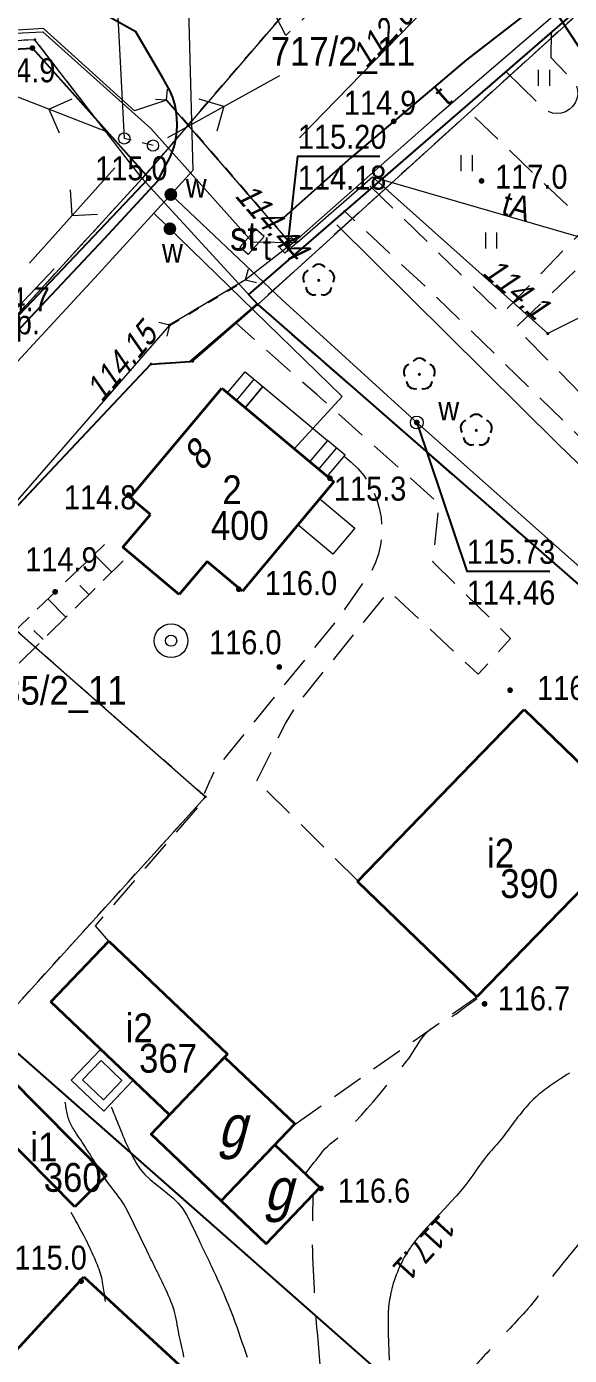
# Model space of a CAD drawing. Extents: x 6512885 to 6513481, y 5959590 to 5960000.
# Drawn here: x 6513207.3 to 6513241.2, y 5959874.2 to 5959957.2 of the extents above; entities that cross this region are included whole.
import ezdxf
from ezdxf.enums import TextEntityAlignment as Align

# ---------------------------------------------------------------- set-up
doc = ezdxf.new("R2010")
doc.units = 0
doc.header["$MEASUREMENT"] = 0
for name, pattern in [('0.7_0.7', [1.4, 0.7, -0.7]), ('2.0_1.0', [3, 2, -1]), ('217-1000', [2.8, 2.1, -0.7]), ('218-1000', [1.4, 0.7, -0.7]), ('219-1000', [0]), ('3.0_1.5', [4.5, 3, -1.5]), ('823-1000', [2.45, 1.75, -0.7]), ('ib05_1000', [1.4, 0.7, -0.7]), ('mz3.0_1.0', [4, 3, -1])]:
    doc.linetypes.add(name, pattern=pattern)
doc.layers.get('0').update_dxf_attribs({"color": 2, "linetype": 'CONTINUOUS', "lineweight": 5})
for name, color, linetype in [('203-Punkt załamania granicy działki nie stabilizowany', 7, 'CONTINUOUS'), ('211-Nr działki', 7, 'CONTINUOUS'), ('217-Granica konturu klasyfikcyjnego', 7, 'CONTINUOUS'), ('218-Granica użytku', 7, 'CONTINUOUS'), ('219-Linia granicy', 7, 'CONTINUOUS'), ('238-Punkt adresowy budynku', 7, 'CONTINUOUS'), ('312-Budynek (powierzchnia)', 7, 'CONTINUOUS'), ('312-Numer ewidencyjny budynku', 7, 'CONTINUOUS'), ('312-Numer ewidencyjny budynku-Atr124', 7, 'CONTINUOUS'), ('352-schody (powierzchnia)', 7, 'CONTINUOUS'), ('354-Taras weranda', 7, 'CONTINUOUS'), ('510-Podpora jednosłupowa symb.-SEPOW', 7, 'CONTINUOUS'), ('512-Podpora wielosłupowa linia-SEPOW', 7, 'CONTINUOUS'), ('516-Kierunek linii eN-SEPOW', 7, 'CONTINUOUS'), ('622-Punkt rzędnej przewodu-SKPOD-Atr2', 7, 'CONTINUOUS'), ('626-Punkt rzędnej przewodu-STPOD', 7, 'CONTINUOUS'), ('626-Punkt rzędnej przewodu-STPOD-Atr2', 7, 'CONTINUOUS'), ('811-Warstwica ciągła linia', 7, 'CONTINUOUS'), ('811-Warstwica ciągła linia-Atr2', 7, 'CONTINUOUS'), ('812-Warstwica pomocnicza linia', 7, 'CONTINUOUS'), ('820-Skarpa nieumocniona', 7, 'CONTINUOUS'), ('823-Szczyt skarpy nieumocninej', 7, 'CONTINUOUS'), ('824-Podnóże skarpy nieumocninej', 7, 'CONTINUOUS'), ('903-Żywopłot', 7, 'CONTINUOUS'), ('940-Trawnik symb. poj.', 7, 'CONTINUOUS'), ('996-Tekst dodatkowy mały', 7, 'CONTINUOUS'), ('chodnik (powierzchnia)', 7, 'CONTINUOUS'), ('drzewo liściaste (punkt)', 7, 'CONTINUOUS'), ('inny obiekt przyrodniczy (linia)', 7, 'CONTINUOUS'), ('inny obiekt przyrodniczy (linia)-Atr17', 7, 'CONTINUOUS'), ('inny obiekt trwale związany z budynkiem (powierzchnia)', 7, 'CONTINUOUS'), ('jezdnia (powierzchnia)', 7, 'CONTINUOUS'), ('krawężnik (linia)', 7, 'CONTINUOUS'), ('ogrodzenie trwałe (linia)', 7, 'CONTINUOUS'), ('przepust (linia)', 7, 'CONTINUOUS'), ('przepust (linia) - symbol', 7, 'CONTINUOUS'), ('przewód elektroenergetyczny (linia)', 7, 'CONTINUOUS'), ('przewód kanalizacyjny (linia)', 7, 'CONTINUOUS'), ('przewód telekomunikacyjny (linia)', 7, 'CONTINUOUS'), ('przewód telekomunikacyjny (linia)-Atr1', 7, 'CONTINUOUS'), ('przewód wodociągowy (linia)', 7, 'CONTINUOUS'), ('punkt o określonej wysokości (sieć kanalizacyjna)-Atr2', 7, 'CONTINUOUS'), ('punkt o określonej wysokości (sieć telekomunikacyjna)', 7, 'CONTINUOUS'), ('punkt o określonej wysokości (sieć telekomunikacyjna)-Atr2', 7, 'CONTINUOUS'), ('punkt o określonej wysokości (sieć telekomunikacyjna)-Atr3', 7, 'CONTINUOUS'), ('punkt o określonej wysokości (sieć wodociągowa)', 7, 'CONTINUOUS'), ('punkt o określonej wysokości (sieć wodociągowa)-Atr2', 7, 'CONTINUOUS'), ('punkt o określonej wysokości (sieć wodociągowa)-Atr3', 7, 'CONTINUOUS'), ('punkt wysokościowy naturalny', 7, 'CONTINUOUS'), ('punkt wysokościowy naturalny-Atr2', 7, 'CONTINUOUS'), ('studnia (punkt)', 7, 'CONTINUOUS'), ('szafa sterownicza - siec telekomunikacyjna (punkt)', 7, 'CONTINUOUS'), ('szafa sterownicza - siec telekomunikacyjna (punkt)-Atr17', 7, 'CONTINUOUS'), ('właz - siec telekomunikacyjna (powierzchnia)', 7, 'CONTINUOUS'), ('właz - siec telekomunikacyjna (powierzchnia)-Atr17', 7, 'CONTINUOUS'), ('właz okrągły - siec wodociągowa (punkt)', 7, 'CONTINUOUS'), ('właz okrągły - siec wodociągowa (punkt)-Atr17', 7, 'CONTINUOUS'), ('zasuwa - siec wodociągowa (punkt)', 7, 'CONTINUOUS'), ('zasuwa - siec wodociągowa (punkt)-Atr17', 7, 'CONTINUOUS')]:
    doc.layers.add(name, color=color, linetype=linetype)
doc.styles.get("Standard").update_dxf_attribs({"font": 'txt', "width": 0.75})
doc.linetypes.add('902-1000', pattern='A,5,0,[1,ksztalty.shx,S=1,R=0,X=0,Y=0],5', length=10)
doc.linetypes.add('903-1000', pattern='A,0,-0.001,0,[6,ksztalty.shx,S=1,R=0,X=0,Y=0],-4.5', length=4.501)

# ---------------------------------------------------------------- blocks, each defined once
blk = doc.blocks.new('PW01')
at = {"linetype": 'Continuous', "lineweight": 13}
h = blk.add_hatch(color=0, dxfattribs=at)
edge = h.paths.add_edge_path()
edge.add_arc((0, 0), 0.18, 0, 360)
blk = doc.blocks.new('516')
at = {"color": 0, "linetype": 'Continuous', "lineweight": 0}
for p, q in [((5.05, 0), (3.919, 1.131)), ((1.05, 0), (9.05, 0)), ((5.05, 0), (3.919, -1.131))]:
    blk.add_line(p, q, dxfattribs=at)
blk = doc.blocks.new('510')
at = {"color": 0, "linetype": 'Continuous', "lineweight": 0}
blk.add_circle((0, 0), 0.35, dxfattribs=at)
blk = doc.blocks.new('621')
at = {"linetype": 'Continuous', "lineweight": 0}
h = blk.add_hatch(color=0, dxfattribs=at)
edge = h.paths.add_edge_path()
edge.add_arc((0, 0), 0.1, 0, 360)
blk = doc.blocks.new('US25')
at = {"linetype": 'Continuous', "lineweight": 13}
h = blk.add_hatch(color=0, dxfattribs=at)
edge = h.paths.add_edge_path()
edge.add_arc((0, 0), 0.4, 0, 360)
blk = doc.blocks.new('US13')
at = {"color": 0, "linetype": 'Continuous', "lineweight": 13}
for radius in [1.05, 0.35]:
    blk.add_circle((0, 0), radius, dxfattribs=at)
blk = doc.blocks.new('US19')
at = {"color": 0, "linetype": 'Continuous', "lineweight": 13}
for p, q in [((-0.75, -0.35), (-0.75, 0.35)), ((-0.75, 0.35), (0.75, 0.35)), ((0.75, -0.35), (0.75, 0.35)), ((-0.75, -0.35), (0.75, -0.35))]:
    blk.add_line(p, q, dxfattribs=at)
blk = doc.blocks.new('OP021')
at = {"linetype": 'Continuous', "lineweight": 13}
h = blk.add_hatch(color=0, dxfattribs=at)
edge = h.paths.add_edge_path()
edge.add_arc((0, 0), 0.1, 0, 360)
at = {"color": 0, "linetype": 'Continuous', "lineweight": -3}
for centre, start, end in [((0, 0.5), 38.316, 141.684), ((-0.476, 0.154), 110.388, 213.756), ((0.476, 0.154), 326.244, 69.612), ((-0.294, -0.404), 182.272, 285.64), ((0.294, -0.404), 254.36, 357.728), ((0.294, -0.404), 254.36, 357.728)]:
    blk.add_arc(centre, 0.5, start, end, dxfattribs=at)
blk = doc.blocks.new('US22')
at = {"color": 0, "linetype": 'Continuous', "lineweight": 0}
blk.add_circle((0, 0), 0.4, dxfattribs=at)
blk = doc.blocks.new('940P')
at = {"color": 0, "linetype": 'Continuous', "lineweight": 0}
for p, q in [((-0.35, -0.5), (-0.35, 0.5)), ((0.35, -0.5), (0.35, 0.5))]:
    blk.add_line(p, q, dxfattribs=at)
blk = doc.blocks.new('IB05')
at = {"color": 0, "linetype": 'Continuous', "lineweight": 13}
for q in [(0.495, 0.495), (0.495, -0.495)]:
    blk.add_line((0, 0), q, dxfattribs=at)
blk = doc.blocks.new('203')
at = {"linetype": 'Continuous', "lineweight": 0}
h = blk.add_hatch(color=0, dxfattribs=at)
edge = h.paths.add_edge_path()
edge.add_arc((0, 0), 0.09, 0, 360)

msp = doc.modelspace()

# ---------------------------------------------------------------- linework, layer by layer
at = {"layer": '217-Granica konturu klasyfikcyjnego', "color": 3, "linetype": '217-1000', "lineweight": 13, "flags": 128}
for points in [[(6513248.81, 5959964.43), (6513221.73, 5959939.82)], [(6513207.83, 5959956.36), (6513180.81, 5959955.02)], [(6513214.52, 5959947.69), (6513207.83, 5959956.36)], [(6513200.12, 5959931.95), (6513214.52, 5959947.69)], [(6513221.73, 5959939.82), (6513269.23, 5959898.33)], [(6513239.66, 5959864.04), (6513205.18, 5959894.41)]]:
    msp.add_lwpolyline(points, dxfattribs=at)
at = {"layer": '218-Granica użytku', "color": 3, "linetype": '218-1000', "lineweight": 13, "flags": 128}
for points in [[(6513214.52, 5959947.69), (6513230.83, 5959966.66)], [(6513248.81, 5959964.43), (6513221.73, 5959939.82)], [(6513207.83, 5959956.36), (6513180.81, 5959955.02)], [(6513214.52, 5959947.69), (6513207.83, 5959956.36)], [(6513200.12, 5959931.95), (6513214.52, 5959947.69)], [(6513221.73, 5959939.82), (6513217.67, 5959936.27)], [(6513269.23, 5959898.33), (6513221.73, 5959939.82)], [(6513217.67, 5959936.27), (6513215.07, 5959936.1)], [(6513215.07, 5959936.1), (6513202.71, 5959922.94)], [(6513218.47, 5959909.07), (6513202.71, 5959922.94)], [(6513205.18, 5959894.41), (6513218.47, 5959909.07)], [(6513239.66, 5959864.04), (6513205.18, 5959894.41)]]:
    msp.add_lwpolyline(points, dxfattribs=at)
at = {"layer": '219-Linia granicy', "color": 7, "linetype": '219-1000', "lineweight": 13, "flags": 128}
for points in [[(6513230.83, 5959966.66), (6513214.52, 5959947.69)], [(6513221.73, 5959939.82), (6513248.81, 5959964.43)], [(6513207.83, 5959956.36), (6513110.92, 5959951.54)], [(6513214.52, 5959947.69), (6513207.83, 5959956.36)], [(6513214.52, 5959947.69), (6513166.52, 5959895.23)], [(6513221.73, 5959939.82), (6513214.52, 5959947.69)], [(6513221.73, 5959939.82), (6513217.67, 5959936.27)], [(6513269.23, 5959898.33), (6513221.73, 5959939.82)], [(6513215.07, 5959936.1), (6513217.67, 5959936.27)], [(6513215.07, 5959936.1), (6513202.71, 5959922.94)], [(6513202.71, 5959922.94), (6513218.47, 5959909.07)], [(6513205.18, 5959894.41), (6513218.47, 5959909.07)], [(6513205.18, 5959894.41), (6513239.66, 5959864.04)]]:
    msp.add_lwpolyline(points, dxfattribs=at)
at = {"layer": '312-Budynek (powierzchnia)', "color": 7, "linetype": 'Continuous', "lineweight": 35, "flags": 128}
for points in [[(6513213.77, 5959927.77), (6513219.49, 5959934.59)], [(6513219.49, 5959934.59), (6513226.49, 5959928.74)], [(6513226.49, 5959928.74), (6513220.78, 5959921.91)], [(6513215.04, 5959926.71), (6513213.77, 5959927.77)], [(6513213.31, 5959924.66), (6513215.04, 5959926.71)], [(6513216.84, 5959921.71), (6513213.31, 5959924.66)], [(6513218.57, 5959923.77), (6513216.84, 5959921.71)], [(6513220.78, 5959921.91), (6513218.57, 5959923.77)], [(6513227.96, 5959903.79), (6513238.37, 5959914.52)], [(6513238.37, 5959914.52), (6513245.82, 5959907.3)], [(6513245.82, 5959907.3), (6513235.4, 5959896.57)], [(6513235.4, 5959896.57), (6513227.96, 5959903.79)], [(6513208.83, 5959896.27), (6513212.44, 5959900.06)], [(6513212.44, 5959900.06), (6513219.85, 5959893)], [(6513216.23, 5959889.21), (6513208.83, 5959896.27)], [(6513219.85, 5959893), (6513216.23, 5959889.21)], [(6513206.15, 5959891.63), (6513212.29, 5959885.41)], [(6513210.31, 5959883.46), (6513204.17, 5959889.69)], [(6513212.29, 5959885.41), (6513210.31, 5959883.46)], [(6513203.58, 5959871.15), (6513210.89, 5959879.08)], [(6513210.89, 5959879.08), (6513216.84, 5959873.6)]]:
    msp.add_lwpolyline(points, dxfattribs=at)
for points in [[(6513219.66, 5959892.8), (6513224.04, 5959888.64), (6513219.45, 5959883.83), (6513215.08, 5959887.99)], [(6513219.45, 5959883.83), (6513222.8, 5959887.34), (6513225.61, 5959884.66), (6513222.26, 5959881.15)]]:
    msp.add_lwpolyline(points, close=True, dxfattribs=at)
at = {"layer": '352-schody (powierzchnia)', "color": 7, "linetype": 'Continuous', "lineweight": 18}
for p, q in [((6513219.84, 5959934.3), (6513220.95, 5959935.62)), ((6513220.95, 5959935.62), (6513222.05, 5959934.7)), ((6513221.51, 5959935.17), (6513220.4, 5959933.84)), ((6513222.05, 5959934.7), (6513220.94, 5959933.37)), ((6513220.94, 5959933.37), (6513222.05, 5959934.7)), ((6513222.05, 5959934.7), (6513226.08, 5959931.32)), ((6513220.94, 5959933.37), (6513219.84, 5959934.3)), ((6513224.97, 5959930), (6513220.94, 5959933.37)), ((6513226.08, 5959931.32), (6513224.97, 5959930)), ((6513226.08, 5959931.32), (6513224.97, 5959930)), ((6513227.18, 5959930.41), (6513226.08, 5959931.32)), ((6513226.64, 5959930.86), (6513225.52, 5959929.54)), ((6513226.07, 5959929.08), (6513227.18, 5959930.41)), ((6513224.97, 5959930), (6513226.07, 5959929.08))]:
    msp.add_line(p, q, dxfattribs=at)
at = {"layer": '354-Taras weranda', "color": 0, "lineweight": 13}
for p, q in [((6513210.1, 5959891.37), (6513211.94, 5959893.3)), ((6513211.94, 5959893.3), (6513213.96, 5959891.37)), ((6513210.808, 5959891.388), (6513211.956, 5959892.593)), ((6513211.956, 5959892.593), (6513213.254, 5959891.352)), ((6513212.13, 5959889.44), (6513210.1, 5959891.37)), ((6513212.111, 5959890.148), (6513210.808, 5959891.388)), ((6513213.96, 5959891.37), (6513212.13, 5959889.44)), ((6513213.254, 5959891.352), (6513212.111, 5959890.148))]:
    msp.add_line(p, q, dxfattribs=at)
at = {"layer": '512-Podpora wielosłupowa linia-SEPOW', "color": 7, "linetype": '0.7_0.7', "lineweight": 13, "flags": 128}
msp.add_lwpolyline([(6513215.2, 5959949.75), (6513213.4, 5959950.19)], dxfattribs=at)
at = {"layer": '811-Warstwica ciągła linia', "color": 32, "linetype": 'Continuous', "lineweight": 13, "flags": 128}
for points in [[(6513241.189, 5959891.81), (6513241.035, 5959891.717), (6513240.881, 5959891.621), (6513240.728, 5959891.522), (6513240.62, 5959891.45), (6513240.575, 5959891.42), (6513240.383, 5959891.291), (6513240.193, 5959891.163), (6513240.005, 5959891.034), (6513239.819, 5959890.903), (6513239.636, 5959890.769), (6513239.457, 5959890.631), (6513239.281, 5959890.488), (6513239.11, 5959890.339), (6513238.943, 5959890.184), (6513238.82, 5959890.06), (6513238.782, 5959890.021), (6513238.675, 5959889.906), (6513238.569, 5959889.791), (6513238.465, 5959889.674), (6513238.363, 5959889.556), (6513238.263, 5959889.437), (6513238.163, 5959889.317), (6513238.065, 5959889.196), (6513237.968, 5959889.074), (6513237.872, 5959888.951), (6513237.81, 5959888.87), (6513237.777, 5959888.827), (6513237.693, 5959888.715), (6513237.611, 5959888.601), (6513237.529, 5959888.488), (6513237.447, 5959888.374), (6513237.366, 5959888.259), (6513237.284, 5959888.145), (6513237.202, 5959888.032), (6513237.118, 5959887.92), (6513237.033, 5959887.808), (6513236.98, 5959887.74), (6513236.947, 5959887.698), (6513236.847, 5959887.577), (6513236.744, 5959887.457), (6513236.64, 5959887.339), (6513236.535, 5959887.222), (6513236.43, 5959887.105), (6513236.324, 5959886.988), (6513236.22, 5959886.87), (6513236.116, 5959886.751), (6513236.015, 5959886.631), (6513235.95, 5959886.55), (6513235.917, 5959886.508), (6513235.802, 5959886.359), (6513235.69, 5959886.207), (6513235.581, 5959886.053), (6513235.473, 5959885.899), (6513235.365, 5959885.744), (6513235.258, 5959885.588), (6513235.15, 5959885.434), (6513235.041, 5959885.28), (6513234.931, 5959885.128), (6513234.85, 5959885.02), (6513234.817, 5959884.977), (6513234.481, 5959884.557), (6513234.13, 5959884.149), (6513233.769, 5959883.75), (6513233.401, 5959883.356), (6513233.03, 5959882.964), (6513232.659, 5959882.57), (6513232.293, 5959882.172), (6513231.935, 5959881.766), (6513231.589, 5959881.348), (6513231.29, 5959880.96), (6513231.258, 5959880.916), (6513231.156, 5959880.768), (6513231.059, 5959880.618), (6513230.967, 5959880.464), (6513230.88, 5959880.308), (6513230.797, 5959880.15), (6513230.718, 5959879.99), (6513230.642, 5959879.827), (6513230.569, 5959879.663), (6513230.498, 5959879.497), (6513230.45, 5959879.38), (6513230.43, 5959879.33), (6513230.382, 5959879.21), (6513230.336, 5959879.09), (6513230.293, 5959878.969), (6513230.251, 5959878.849), (6513230.211, 5959878.727), (6513230.174, 5959878.605), (6513230.139, 5959878.482), (6513230.106, 5959878.358), (6513230.076, 5959878.233), (6513230.06, 5959878.16), (6513230.049, 5959878.107), (6513230.019, 5959877.962), (6513229.991, 5959877.816), (6513229.965, 5959877.671), (6513229.942, 5959877.525), (6513229.921, 5959877.379), (6513229.904, 5959877.233), (6513229.889, 5959877.087), (6513229.879, 5959876.94), (6513229.872, 5959876.793), (6513229.87, 5959876.7), (6513229.869, 5959876.646), (6513229.869, 5959876.095), (6513229.878, 5959875.544), (6513229.894, 5959874.993), (6513229.915, 5959874.442), (6513229.938, 5959873.891)], [(6513217.115, 5959874.07), (6513217.091, 5959874.253), (6513217.059, 5959874.436), (6513217.023, 5959874.619), (6513216.984, 5959874.801), (6513216.942, 5959874.983), (6513216.9, 5959875.165), (6513216.859, 5959875.348), (6513216.82, 5959875.53), (6513216.783, 5959875.716), (6513216.749, 5959875.902), (6513216.714, 5959876.088), (6513216.679, 5959876.274), (6513216.643, 5959876.46), (6513216.603, 5959876.644), (6513216.559, 5959876.828), (6513216.509, 5959877.01), (6513216.454, 5959877.191), (6513216.39, 5959877.37), (6513216.32, 5959877.549), (6513216.247, 5959877.726), (6513216.171, 5959877.902), (6513216.093, 5959878.077), (6513216.014, 5959878.25), (6513215.932, 5959878.423), (6513215.85, 5959878.595), (6513215.767, 5959878.767), (6513215.684, 5959878.938), (6513215.6, 5959879.11), (6513215.534, 5959879.246), (6513215.468, 5959879.382), (6513215.402, 5959879.518), (6513215.336, 5959879.654), (6513215.27, 5959879.79), (6513215.204, 5959879.926), (6513215.138, 5959880.062), (6513215.072, 5959880.198), (6513215.006, 5959880.334), (6513214.94, 5959880.47), (6513214.809, 5959880.74), (6513214.678, 5959881.01), (6513214.547, 5959881.28), (6513214.416, 5959881.55), (6513214.285, 5959881.82), (6513214.154, 5959882.09), (6513214.023, 5959882.36), (6513213.892, 5959882.63), (6513213.761, 5959882.9), (6513213.63, 5959883.17), (6513213.507, 5959883.404), (6513213.371, 5959883.63), (6513213.225, 5959883.85), (6513213.071, 5959884.065), (6513212.912, 5959884.278), (6513212.75, 5959884.489), (6513212.588, 5959884.7), (6513212.429, 5959884.913), (6513212.276, 5959885.129), (6513212.13, 5959885.35), (6513212.036, 5959885.499), (6513211.943, 5959885.649), (6513211.85, 5959885.799), (6513211.758, 5959885.95), (6513211.665, 5959886.1), (6513211.573, 5959886.25), (6513211.48, 5959886.401), (6513211.387, 5959886.551), (6513211.294, 5959886.701), (6513211.2, 5959886.85), (6513211.116, 5959886.982), (6513211.031, 5959887.114), (6513210.945, 5959887.244), (6513210.858, 5959887.375), (6513210.771, 5959887.505), (6513210.684, 5959887.636), (6513210.598, 5959887.766), (6513210.511, 5959887.897), (6513210.425, 5959888.028), (6513210.34, 5959888.16), (6513210.288, 5959888.241), (6513210.236, 5959888.323), (6513210.184, 5959888.406), (6513210.135, 5959888.489), (6513210.087, 5959888.574), (6513210.043, 5959888.66), (6513210.002, 5959888.747), (6513209.966, 5959888.836), (6513209.935, 5959888.927), (6513209.91, 5959889.02), (6513209.888, 5959889.118), (6513209.866, 5959889.216), (6513209.846, 5959889.313), (6513209.825, 5959889.411), (6513209.805, 5959889.509), (6513209.786, 5959889.607), (6513209.767, 5959889.705), (6513209.748, 5959889.804), (6513209.729, 5959889.902), (6513209.71, 5959890)], [(6513212.59, 5959889.7), (6513212.663, 5959889.52), (6513212.736, 5959889.34), (6513212.809, 5959889.16), (6513212.882, 5959888.98), (6513212.955, 5959888.8), (6513213.028, 5959888.62), (6513213.101, 5959888.44), (6513213.174, 5959888.26), (6513213.247, 5959888.08), (6513213.32, 5959887.9), (6513213.395, 5959887.721), (6513213.47, 5959887.547), (6513213.548, 5959887.375), (6513213.628, 5959887.203), (6513213.711, 5959887.033), (6513213.795, 5959886.864), (6513213.882, 5959886.695), (6513213.97, 5959886.528), (6513214.061, 5959886.361), (6513214.15, 5959886.2), (6513214.152, 5959886.196), (6513214.402, 5959885.822), (6513214.698, 5959885.483), (6513215.029, 5959885.171), (6513215.382, 5959884.875), (6513215.746, 5959884.587), (6513216.108, 5959884.299), (6513216.456, 5959884), (6513216.777, 5959883.683), (6513217.06, 5959883.337), (6513217.29, 5959882.96), (6513217.292, 5959882.955), (6513217.386, 5959882.768), (6513217.48, 5959882.581), (6513217.573, 5959882.394), (6513217.666, 5959882.206), (6513217.758, 5959882.018), (6513217.85, 5959881.83), (6513217.941, 5959881.642), (6513218.032, 5959881.453), (6513218.122, 5959881.264), (6513218.21, 5959881.08), (6513218.212, 5959881.075), (6513218.292, 5959880.907), (6513218.373, 5959880.738), (6513218.453, 5959880.569), (6513218.533, 5959880.4), (6513218.614, 5959880.231), (6513218.694, 5959880.062), (6513218.774, 5959879.893), (6513218.853, 5959879.724), (6513218.933, 5959879.555), (6513219.01, 5959879.39), (6513219.012, 5959879.385), (6513219.112, 5959879.17), (6513219.21, 5959878.954), (6513219.307, 5959878.737), (6513219.402, 5959878.52), (6513219.496, 5959878.302), (6513219.59, 5959878.084), (6513219.682, 5959877.865), (6513219.773, 5959877.645), (6513219.863, 5959877.426), (6513219.95, 5959877.21), (6513219.952, 5959877.205), (6513220.075, 5959876.895), (6513220.193, 5959876.584), (6513220.309, 5959876.271), (6513220.422, 5959875.958), (6513220.533, 5959875.644), (6513220.642, 5959875.329), (6513220.75, 5959875.013), (6513220.857, 5959874.698), (6513220.964, 5959874.381), (6513221.07, 5959874.07)], [(6513210.08, 5959883.12), (6513210.158, 5959882.978), (6513210.235, 5959882.837), (6513210.313, 5959882.695), (6513210.39, 5959882.553), (6513210.467, 5959882.411), (6513210.544, 5959882.269), (6513210.62, 5959882.127), (6513210.697, 5959881.985), (6513210.773, 5959881.842), (6513210.85, 5959881.7), (6513210.926, 5959881.557), (6513211.005, 5959881.403), (6513211.082, 5959881.248), (6513211.157, 5959881.092), (6513211.231, 5959880.935), (6513211.304, 5959880.777), (6513211.375, 5959880.619), (6513211.446, 5959880.46), (6513211.516, 5959880.301), (6513211.585, 5959880.141), (6513211.59, 5959880.13), (6513211.654, 5959879.981), (6513211.709, 5959879.849), (6513211.762, 5959879.716), (6513211.813, 5959879.583), (6513211.861, 5959879.448), (6513211.905, 5959879.313), (6513211.945, 5959879.177), (6513211.98, 5959879.039), (6513212.009, 5959878.901), (6513212.03, 5959878.78), (6513212.033, 5959878.761), (6513212.051, 5959878.637), (6513212.07, 5959878.513), (6513212.088, 5959878.389), (6513212.105, 5959878.265), (6513212.123, 5959878.141), (6513212.141, 5959878.017), (6513212.158, 5959877.893), (6513212.176, 5959877.769), (6513212.194, 5959877.645), (6513212.21, 5959877.54)]]:
    msp.add_lwpolyline(points, dxfattribs=at)
at = {"layer": '812-Warstwica pomocnicza linia', "color": 32, "linetype": '3.0_1.5', "lineweight": 13, "flags": 128}
for points in [[(6513224.73, 5959885.56), (6513224.837, 5959885.697), (6513224.944, 5959885.834), (6513225.051, 5959885.971), (6513225.158, 5959886.108), (6513225.265, 5959886.245), (6513225.372, 5959886.382), (6513225.479, 5959886.519), (6513225.586, 5959886.656), (6513225.693, 5959886.793), (6513225.8, 5959886.93), (6513225.943, 5959887.096), (6513226.099, 5959887.251), (6513226.264, 5959887.397), (6513226.436, 5959887.535), (6513226.612, 5959887.67), (6513226.789, 5959887.804), (6513226.966, 5959887.939), (6513227.138, 5959888.079), (6513227.304, 5959888.225), (6513227.46, 5959888.38), (6513227.834, 5959888.785), (6513228.204, 5959889.194), (6513228.568, 5959889.608), (6513228.929, 5959890.025), (6513229.287, 5959890.445), (6513229.641, 5959890.867), (6513229.993, 5959891.291), (6513230.344, 5959891.717), (6513230.692, 5959892.143), (6513231.04, 5959892.57), (6513231.181, 5959892.754), (6513231.313, 5959892.946), (6513231.438, 5959893.142), (6513231.56, 5959893.341), (6513231.682, 5959893.541), (6513231.807, 5959893.738), (6513231.937, 5959893.931), (6513232.076, 5959894.117), (6513232.226, 5959894.294), (6513232.39, 5959894.46), (6513232.56, 5959894.604), (6513232.739, 5959894.734), (6513232.926, 5959894.853), (6513233.117, 5959894.965), (6513233.313, 5959895.071), (6513233.509, 5959895.175), (6513233.705, 5959895.28), (6513233.899, 5959895.389), (6513234.088, 5959895.505), (6513234.27, 5959895.63), (6513234.385, 5959895.715), (6513234.5, 5959895.8), (6513234.615, 5959895.885), (6513234.729, 5959895.971), (6513234.844, 5959896.057), (6513234.959, 5959896.142), (6513235.073, 5959896.227), (6513235.189, 5959896.312), (6513235.304, 5959896.396), (6513235.42, 5959896.48)], [(6513225.59, 5959869.11), (6513225.6, 5959869.426), (6513225.609, 5959869.742), (6513225.619, 5959870.058), (6513225.628, 5959870.374), (6513225.637, 5959870.69), (6513225.645, 5959871.006), (6513225.653, 5959871.322), (6513225.66, 5959871.638), (6513225.665, 5959871.954), (6513225.67, 5959872.27), (6513225.668, 5959872.797), (6513225.649, 5959873.323), (6513225.618, 5959873.849), (6513225.577, 5959874.375), (6513225.53, 5959874.9), (6513225.48, 5959875.426), (6513225.429, 5959875.952), (6513225.382, 5959876.477), (6513225.341, 5959877.004), (6513225.31, 5959877.53), (6513225.29, 5959877.926), (6513225.269, 5959878.322), (6513225.247, 5959878.718), (6513225.226, 5959879.114), (6513225.206, 5959879.509), (6513225.189, 5959879.905), (6513225.175, 5959880.302), (6513225.165, 5959880.698), (6513225.159, 5959881.094), (6513225.16, 5959881.49), (6513225.163, 5959881.758), (6513225.165, 5959882.026), (6513225.168, 5959882.294), (6513225.172, 5959882.562), (6513225.175, 5959882.83), (6513225.178, 5959883.098), (6513225.181, 5959883.366), (6513225.184, 5959883.634), (6513225.187, 5959883.902), (6513225.19, 5959884.17)], [(6513266.88, 5959878.99), (6513266.799, 5959879.029), (6513266.718, 5959879.07), (6513266.638, 5959879.11), (6513266.558, 5959879.152), (6513266.477, 5959879.193), (6513266.397, 5959879.234), (6513266.316, 5959879.274), (6513266.235, 5959879.314), (6513266.153, 5959879.352), (6513266.07, 5959879.39), (6513265.874, 5959879.461), (6513265.673, 5959879.506), (6513265.467, 5959879.532), (6513265.257, 5959879.542), (6513265.046, 5959879.542), (6513264.833, 5959879.538), (6513264.62, 5959879.533), (6513264.408, 5959879.533), (6513264.197, 5959879.544), (6513263.99, 5959879.57), (6513263.784, 5959879.605), (6513263.498, 5959879.651), (6513263.212, 5959879.696), (6513262.926, 5959879.743), (6513262.64, 5959879.791), (6513262.355, 5959879.843), (6513262.071, 5959879.899), (6513261.788, 5959879.96), (6513261.507, 5959880.029), (6513261.227, 5959880.107), (6513261.15, 5959880.13), (6513260.95, 5959880.191), (6513260.455, 5959880.344), (6513259.961, 5959880.498), (6513259.468, 5959880.652), (6513258.975, 5959880.808), (6513258.482, 5959880.965), (6513257.99, 5959881.122), (6513257.498, 5959881.28), (6513257.006, 5959881.437), (6513256.513, 5959881.596), (6513256.22, 5959881.69), (6513256.021, 5959881.754), (6513255.539, 5959881.911), (6513255.057, 5959882.068), (6513254.575, 5959882.227), (6513254.093, 5959882.386), (6513253.611, 5959882.545), (6513253.13, 5959882.705), (6513252.648, 5959882.863), (6513252.166, 5959883.021), (6513251.684, 5959883.178), (6513251.4, 5959883.27), (6513251.198, 5959883.322), (6513251.083, 5959883.343), (6513250.968, 5959883.36), (6513250.851, 5959883.374), (6513250.734, 5959883.387), (6513250.618, 5959883.402), (6513250.502, 5959883.418), (6513250.387, 5959883.438), (6513250.274, 5959883.464), (6513250.25, 5959883.47), (6513250.162, 5959883.496), (6513249.968, 5959883.568), (6513249.779, 5959883.655), (6513249.594, 5959883.753), (6513249.411, 5959883.858), (6513249.229, 5959883.965), (6513249.046, 5959884.071), (6513248.86, 5959884.17), (6513248.67, 5959884.26), (6513248.473, 5959884.335), (6513248.36, 5959884.37), (6513248.27, 5959884.394), (6513248.158, 5959884.42), (6513248.045, 5959884.443), (6513247.932, 5959884.464), (6513247.819, 5959884.482), (6513247.706, 5959884.498), (6513247.593, 5959884.513), (6513247.479, 5959884.526), (6513247.366, 5959884.537), (6513247.252, 5959884.548), (6513247.23, 5959884.55), (6513247.138, 5959884.558), (6513246.975, 5959884.571), (6513246.811, 5959884.583), (6513246.647, 5959884.591), (6513246.482, 5959884.595), (6513246.318, 5959884.595), (6513246.153, 5959884.59), (6513245.989, 5959884.578), (6513245.825, 5959884.56), (6513245.661, 5959884.534), (6513245.59, 5959884.52), (6513245.499, 5959884.499), (6513245.364, 5959884.461), (6513245.231, 5959884.414), (6513245.101, 5959884.361), (6513244.974, 5959884.3), (6513244.85, 5959884.234), (6513244.729, 5959884.161), (6513244.61, 5959884.082), (6513244.493, 5959883.999), (6513244.379, 5959883.911), (6513244.34, 5959883.88), (6513244.267, 5959883.82), (6513244.113, 5959883.692), (6513243.961, 5959883.564), (6513243.813, 5959883.435), (6513243.668, 5959883.304), (6513243.525, 5959883.171), (6513243.386, 5959883.035), (6513243.25, 5959882.897), (6513243.117, 5959882.755), (6513242.987, 5959882.609), (6513242.92, 5959882.53), (6513242.861, 5959882.459), (6513242.562, 5959882.103), (6513242.265, 5959881.747), (6513241.969, 5959881.39), (6513241.675, 5959881.033), (6513241.381, 5959880.675), (6513241.089, 5959880.316), (6513240.798, 5959879.956), (6513240.508, 5959879.594), (6513240.22, 5959879.232), (6513239.99, 5959878.94), (6513239.933, 5959878.867), (6513239.784, 5959878.67), (6513239.638, 5959878.469), (6513239.494, 5959878.267), (6513239.35, 5959878.065), (6513239.205, 5959877.864), (6513239.059, 5959877.664), (6513238.909, 5959877.467), (6513238.755, 5959877.274), (6513238.594, 5959877.085), (6513238.49, 5959876.97), (6513238.427, 5959876.903), (6513238.29, 5959876.754), (6513238.152, 5959876.606), (6513238.014, 5959876.458), (6513237.876, 5959876.31), (6513237.738, 5959876.162), (6513237.6, 5959876.014), (6513237.462, 5959875.866), (6513237.323, 5959875.718), (6513237.185, 5959875.571), (6513237.11, 5959875.49), (6513237.047, 5959875.423), (6513236.919, 5959875.286), (6513236.791, 5959875.149), (6513236.663, 5959875.012), (6513236.535, 5959874.875), (6513236.407, 5959874.738), (6513236.279, 5959874.601), (6513236.151, 5959874.464), (6513236.023, 5959874.327), (6513235.895, 5959874.19), (6513235.83, 5959874.12), (6513235.767, 5959874.053), (6513235.667, 5959873.944), (6513235.567, 5959873.836), (6513235.468, 5959873.727), (6513235.368, 5959873.617), (6513235.27, 5959873.507), (6513235.171, 5959873.397), (6513235.073, 5959873.286), (6513234.975, 5959873.175), (6513234.877, 5959873.063), (6513234.84, 5959873.02), (6513234.781, 5959872.948), (6513234.714, 5959872.859), (6513234.652, 5959872.765), (6513234.596, 5959872.668), (6513234.544, 5959872.568), (6513234.499, 5959872.466), (6513234.458, 5959872.361), (6513234.424, 5959872.255), (6513234.395, 5959872.147), (6513234.373, 5959872.038), (6513234.37, 5959872.02), (6513234.356, 5959871.929), (6513234.329, 5959871.717), (6513234.311, 5959871.505), (6513234.301, 5959871.292), (6513234.299, 5959871.079), (6513234.304, 5959870.866), (6513234.316, 5959870.652), (6513234.335, 5959870.44), (6513234.36, 5959870.228), (6513234.39, 5959870.018), (6513234.41, 5959869.9), (6513234.426, 5959869.81), (6513234.471, 5959869.572), (6513234.519, 5959869.334), (6513234.568, 5959869.097), (6513234.619, 5959868.859), (6513234.669, 5959868.622), (6513234.718, 5959868.384), (6513234.765, 5959868.146), (6513234.809, 5959867.908), (6513234.848, 5959867.669), (6513234.87, 5959867.52), (6513234.883, 5959867.429), (6513234.921, 5959867.153), (6513234.96, 5959866.877), (6513234.999, 5959866.601), (6513235.037, 5959866.325), (6513235.075, 5959866.049), (6513235.114, 5959865.773), (6513235.151, 5959865.497), (6513235.189, 5959865.221), (6513235.226, 5959864.945), (6513235.25, 5959864.76)]]:
    msp.add_lwpolyline(points, dxfattribs=at)
at = {"layer": '820-Skarpa nieumocniona', "color": 7, "linetype": 'Continuous', "lineweight": 13}
for p, q in [((6513212.62, 5959923.1), (6513211.52, 5959924.21)), ((6513211.19, 5959921.7), (6513210.63, 5959922.26)), ((6513209.76, 5959920.3), (6513208.64, 5959921.43)), ((6513208.34, 5959918.89), (6513207.76, 5959919.46))]:
    msp.add_line(p, q, dxfattribs=at)
at = {"layer": '823-Szczyt skarpy nieumocninej', "color": 7, "linetype": '823-1000', "lineweight": 13, "flags": 128}
msp.add_lwpolyline([(6513213.33, 5959923.8), (6513199.8, 5959910.5)], dxfattribs=at)
at = {"layer": '824-Podnóże skarpy nieumocninej', "color": 7, "linetype": '823-1000', "lineweight": 13, "flags": 128}
msp.add_lwpolyline([(6513197.4, 5959910.58), (6513204.88, 5959917.79), (6513212.17, 5959924.84)], dxfattribs=at)
at = {"layer": '903-Żywopłot', "color": 7, "linetype": '903-1000', "lineweight": 13, "flags": 128}
msp.add_lwpolyline([(6513242.47, 5959925.06), (6513244.3, 5959927.4), (6513240.46, 5959931.12), (6513226.68, 5959944.8)], dxfattribs=at)
at = {"layer": 'chodnik (powierzchnia)', "color": 7, "linetype": '2.0_1.0', "lineweight": 18, "flags": 128}
for points in [[(6513228.73, 5959947.24), (6513236.96, 5959939.21), (6513242.33, 5959944.78), (6513234.59, 5959952.18)], [(6513254.91, 5959919.09), (6513252.23, 5959916.33), (6513249.95, 5959918.41), (6513243.25, 5959925.05), (6513245.76, 5959927.72), (6513232.92, 5959940.26), (6513227.11, 5959945.69)], [(6513243.73, 5959943.52), (6513243.49, 5959943.75), (6513237.83, 5959938.39), (6513247.22, 5959928.83)], [(6513221.68, 5959910.06), (6513223.46, 5959913.64), (6513224.17, 5959914.82), (6513229.8, 5959921.76), (6513229.94, 5959921.91), (6513235.5, 5959916.73), (6513237.51, 5959918.96), (6513232.67, 5959923.74), (6513233.06, 5959927.36), (6513225.42, 5959934.19), (6513220.34, 5959938.69)], [(6513227.12, 5959930.34), (6513227.57, 5959929.98), (6513227.98, 5959929.58), (6513228.35, 5959929.14), (6513228.68, 5959928.67), (6513228.94, 5959928.16), (6513229.16, 5959927.63), (6513229.32, 5959927.09), (6513229.43, 5959926.51), (6513229.48, 5959925.94), (6513229.46, 5959925.37), (6513229.39, 5959924.8), (6513229.26, 5959924.25), (6513229.08, 5959923.7), (6513228.84, 5959923.18), (6513226.51, 5959919.9), (6513219.04, 5959910.72), (6513218.78, 5959910.15)], [(6513212.44, 5959900.06), (6513211.61, 5959901.02), (6513218.05, 5959908.45), (6513218.78, 5959910.15)], [(6513227.99, 5959903.82), (6513221.63, 5959910.11)], [(6513224.06, 5959888.62), (6513231.51, 5959893.86), (6513235.4, 5959896.57)]]:
    msp.add_lwpolyline(points, dxfattribs=at)
at = {"layer": 'inny obiekt przyrodniczy (linia)', "color": 7, "linetype": 'Continuous', "lineweight": 18, "flags": 128}
msp.add_lwpolyline([(6513197.14, 5959929.51), (6513209.02, 5959942.04)], dxfattribs=at)
at = {"layer": 'inny obiekt trwale związany z budynkiem (powierzchnia)', "color": 7, "linetype": 'Continuous', "lineweight": 18, "flags": 128}
msp.add_lwpolyline([(6513225.6, 5959927.68), (6513227.79, 5959925.86), (6513226.42, 5959924.23), (6513224.24, 5959926.05)], close=True, dxfattribs=at)
at = {"layer": 'jezdnia (powierzchnia)', "color": 7, "linetype": 'mz3.0_1.0', "lineweight": 18, "flags": 128}
for points in [[(6513223.48, 5959956.62), (6513221.95, 5959959.63), (6513226.67, 5959959.63)], [(6513226.67, 5959959.63), (6513223.48, 5959956.62)], [(6513240.04, 5959956.83), (6513240.02, 5959955.25), (6513241.5, 5959953.72), (6513241.61, 5959953.48), (6513241.68, 5959953.21), (6513241.7, 5959952.94), (6513241.64, 5959952.66), (6513241.54, 5959952.41), (6513241.38, 5959952.18), (6513241.17, 5959952), (6513240.93, 5959951.86), (6513240.67, 5959951.78), (6513240.4, 5959951.76), (6513240.13, 5959951.78), (6513239.87, 5959951.87), (6513239.63, 5959952.02), (6513237.23, 5959954.36)]]:
    msp.add_lwpolyline(points, dxfattribs=at)
at = {"layer": 'krawężnik (linia)', "color": 7, "linetype": 'Continuous', "lineweight": 25, "flags": 128}
for points in [[(6513250.752, 5959968.09), (6513249.35, 5959967.39), (6513246.32, 5959964.37), (6513242.29, 5959960.96), (6513234.77, 5959955.11), (6513227.56, 5959949), (6513223.35, 5959945.24)], [(6513207.56, 5959939.03), (6513212.17, 5959943.95), (6513215.49, 5959947.54), (6513216.01, 5959948.56), (6513216.22, 5959948.94), (6513216.39, 5959949.34), (6513216.53, 5959949.75), (6513216.62, 5959950.17), (6513216.69, 5959950.6), (6513216.71, 5959951.04), (6513216.69, 5959951.47), (6513216.65, 5959951.9), (6513216.55, 5959952.33), (6513216.43, 5959952.74), (6513216.27, 5959953.14), (6513216.07, 5959953.53), (6513215.85, 5959953.9), (6513214.12, 5959956.86), (6513212.48, 5959957.76)], [(6513207.56, 5959939.03), (6513198.53, 5959929.42), (6513188.35, 5959918.84), (6513182.22, 5959910.66)]]:
    msp.add_lwpolyline(points, dxfattribs=at)
at = {"layer": 'ogrodzenie trwałe (linia)', "color": 7, "linetype": '902-1000', "lineweight": 25, "flags": 128}
for points in [[(6513248.81, 5959964.43), (6513221.16, 5959940.44), (6513221.73, 5959939.82), (6513269.23, 5959898.33)], [(6513179.81, 5959952.22), (6513180.65, 5959954.36), (6513194.13, 5959955.12), (6513207.67, 5959955.84), (6513214.93, 5959947.71), (6513197.17, 5959928.99), (6513196.27, 5959928.1), (6513188.42, 5959919.86), (6513185.23, 5959916.67)], [(6513190.25, 5959907.56), (6513202.72, 5959922.99), (6513215.07, 5959936.1), (6513217.51, 5959936.26), (6513221.7, 5959939.85)], [(6513190.26, 5959907.57), (6513239.66, 5959864.04), (6513258.43, 5959885.75), (6513269.23, 5959898.33)]]:
    msp.add_lwpolyline(points, dxfattribs=at)
at = {"layer": 'przepust (linia)', "color": 7, "linetype": 'ib05_1000', "lineweight": 25, "flags": 128}
for points in [[(6513216.05, 5959952.58), (6513223.64, 5959943.82)], [(6513216.23, 5959938.53), (6513220.98, 5959941.36)]]:
    msp.add_lwpolyline(points, dxfattribs=at)
at = {"layer": 'przewód elektroenergetyczny (linia)', "color": 1, "linetype": 'Continuous', "lineweight": 18, "flags": 128}
msp.add_lwpolyline([(6513223.049, 5959968.09), (6513223.05, 5959966.66), (6513212.56, 5959966.17), (6513213.4, 5959950.19)], dxfattribs=at)
at = {"layer": 'przewód kanalizacyjny (linia)', "color": 34, "linetype": 'Continuous', "lineweight": 18, "flags": 128}
msp.add_lwpolyline([(6513246.224, 5959968.09), (6513237.22, 5959963.22), (6513235.73, 5959962.66), (6513232.9, 5959959.03), (6513224.33, 5959950.23)], dxfattribs=at)
at = {"layer": 'przewód telekomunikacyjny (linia)', "color": 30, "linetype": 'Continuous', "lineweight": 18, "flags": 128}
for points in [[(6513245.9, 5959962.77), (6513232.61, 5959951.33), (6513223.95, 5959943.67), (6513220.98, 5959941.36), (6513216.23, 5959938.53), (6513189.77, 5959908.08)], [(6513223.64, 5959943.82), (6513216.05, 5959952.58), (6513214.04, 5959951.92), (6513208.37, 5959957.07), (6513189.06, 5959955.84), (6513187.43, 5959955.29), (6513186.18, 5959955.77), (6513149.07, 5959953.85), (6513118.4, 5959952.64), (6513103.24, 5959951.83), (6513072.82, 5959949.87), (6513048.77, 5959948.21), (6513028.84, 5959946.86), (6513007.93, 5959945.77), (6512982.45, 5959943.96), (6512951.19, 5959941.74), (6512928.5, 5959939.18), (6512906.63, 5959936.58), (6512889.2, 5959932.735)], [(6512889.2, 5959932.438), (6512891.2, 5959932.97), (6512904.95, 5959936.66), (6512913.74, 5959937.91), (6512940.6, 5959941.02), (6512948.36, 5959941.74), (6512984.1, 5959944.04), (6512999.93, 5959945.08), (6513016.74, 5959946.09), (6513030.71, 5959947.02), (6513042.28, 5959948.01), (6513072.87, 5959949.8), (6513110.58, 5959952.2), (6513143.14, 5959953.49), (6513168.64, 5959954.78), (6513194.9, 5959956.2), (6513208.32, 5959956.85), (6513215.06, 5959950.81), (6513221.38, 5959943.74)], [(6513221.38, 5959943.74), (6513224.2, 5959943.7), (6513228.89, 5959947.8), (6513248.17, 5959942.2)], [(6513248.16, 5959942.2), (6513239.84, 5959938), (6513228.89, 5959947.8)]]:
    msp.add_lwpolyline(points, dxfattribs=at)
at = {"layer": 'przewód wodociągowy (linia)', "color": 5, "linetype": 'Continuous', "lineweight": 18, "flags": 128}
for points in [[(6513217.23, 5959965.2), (6513217.68, 5959948.2), (6513211.79, 5959941.74), (6513204.44, 5959933.79), (6513182.79, 5959910.08), (6513176.73, 5959902.25)], [(6513257.37, 5959910.4), (6513248.79, 5959917.28), (6513240.37, 5959924.7), (6513231.66, 5959932.45), (6513223.26, 5959940.11), (6513216.31, 5959946.69)], [(6513215.24, 5959945.53), (6513227, 5959934.07), (6513224.01, 5959930.8)]]:
    msp.add_lwpolyline(points, dxfattribs=at)
at = {"layer": 'punkt o określonej wysokości (sieć kanalizacyjna)-Atr2', "color": 7, "flags": 128}
msp.add_lwpolyline([(6513239.51, 5959959.37), (6513241.8, 5959955.88), (6513246.338, 5959955.88)], dxfattribs=at)
at = {"layer": 'punkt o określonej wysokości (sieć telekomunikacyjna)-Atr2', "color": 7, "flags": 128}
msp.add_lwpolyline([(6513223.62, 5959943.52), (6513224.24, 5959949.08), (6513229.352, 5959949.08)], dxfattribs=at)
at = {"layer": 'punkt o określonej wysokości (sieć wodociągowa)-Atr2', "color": 7, "flags": 128}
msp.add_lwpolyline([(6513231.66, 5959932.45), (6513234.78, 5959923.16), (6513239.967, 5959923.16)], dxfattribs=at)
at = {"layer": 'właz - siec telekomunikacyjna (powierzchnia)', "color": 7, "linetype": 'Continuous', "lineweight": 13, "flags": 128}
msp.add_lwpolyline([(6513223.42, 5959943.03), (6513223.08, 5959943.42), (6513223.84, 5959944.01), (6513224.16, 5959943.65)], close=True, dxfattribs=at)

# ---------------------------------------------------------------- block references
at = {"layer": '203-Punkt załamania granicy działki nie stabilizowany', "color": 7, "linetype": 'Continuous', "lineweight": 13}
for p in [(6513207.83, 5959956.36), (6513214.52, 5959947.69), (6513221.73, 5959939.82), (6513215.07, 5959936.1), (6513217.67, 5959936.27), (6513218.47, 5959909.07)]:
    msp.add_blockref('203', p, dxfattribs=at)
at = {"layer": '510-Podpora jednosłupowa symb.-SEPOW', "color": 7, "linetype": 'Continuous', "lineweight": 13}
for p in [(6513213.4, 5959950.19), (6513215.2, 5959949.75)]:
    msp.add_blockref('510', p, dxfattribs=at)
at = {"layer": '516-Kierunek linii eN-SEPOW', "color": 7, "linetype": 'Continuous', "lineweight": 13}
for p, rotation in [((6513213.4, 5959950.19), 158.795), ((6513215.2, 5959949.75), 28.932), ((6513213.51, 5959949.15), 228.249)]:
    msp.add_blockref('516', p, dxfattribs=dict(at, rotation=rotation))
at = {"layer": '626-Punkt rzędnej przewodu-STPOD', "color": 30, "linetype": 'Continuous', "lineweight": 13}
for p in [(6513223.64, 5959943.82), (6513216.23, 5959938.53), (6513239.84, 5959938)]:
    msp.add_blockref('621', p, dxfattribs=at)
at = {"layer": '940-Trawnik symb. poj.', "color": 7, "linetype": 'Continuous', "lineweight": 13}
for p in [(6513239.61, 5959953.98), (6513234.78, 5959948.64), (6513236.31, 5959943.81)]:
    msp.add_blockref('940P', p, dxfattribs=at)
at = {"layer": 'drzewo liściaste (punkt)', "color": 94, "linetype": 'Continuous', "lineweight": 13}
for p in [(6513225.54, 5959941.33), (6513231.82, 5959935.46), (6513235.37, 5959931.96)]:
    msp.add_blockref('OP021', p, dxfattribs=at)
at = {"layer": 'przepust (linia) - symbol', "color": 7, "linetype": 'Continuous', "lineweight": 25}
for p, rotation in [((6513216.05, 5959952.58), 130.907), ((6513223.64, 5959943.82), 310.907), ((6513220.98, 5959941.36), 30.786), ((6513216.23, 5959938.53), 210.786)]:
    msp.add_blockref('IB05', p, dxfattribs=dict(at, rotation=rotation))
at = {"layer": 'punkt o określonej wysokości (sieć telekomunikacyjna)', "color": 30, "linetype": 'Continuous', "lineweight": 13}
msp.add_blockref('PW01', (6513223.62, 5959943.52), dxfattribs=at)
at = {"layer": 'punkt o określonej wysokości (sieć wodociągowa)', "color": 5, "linetype": 'Continuous', "lineweight": 13}
msp.add_blockref('PW01', (6513231.66, 5959932.45), dxfattribs=at)
at = {"layer": 'punkt wysokościowy naturalny', "color": 7, "linetype": 'Continuous', "lineweight": 13}
for p in [(6513207.67, 5959955.84), (6513230.22, 5959951.26), (6513214.93, 5959947.71), (6513235.7, 5959947.54), (6513226.24, 5959928.97), (6513213.68, 5959927.92), (6513220.55, 5959922.04), (6513209.09, 5959921.87), (6513223.08, 5959917.18), (6513237.48, 5959915.73), (6513235.89, 5959896.14), (6513225.68, 5959884.61), (6513210.71, 5959878.82)]:
    msp.add_blockref('PW01', p, dxfattribs=at)
at = {"layer": 'studnia (punkt)', "color": 7, "linetype": 'Continuous', "lineweight": 18}
msp.add_blockref('US13', (6513216.33, 5959918.82), dxfattribs=at)
at = {"layer": 'szafa sterownicza - siec telekomunikacyjna (punkt)', "color": 7, "linetype": 'Continuous', "lineweight": 18, "rotation": 48.43399999999999}
msp.add_blockref('US19', (6513221.38, 5959943.74), dxfattribs=at)
at = {"layer": 'właz okrągły - siec wodociągowa (punkt)', "color": 7, "linetype": 'Continuous', "lineweight": 13}
msp.add_blockref('US22', (6513231.66, 5959932.45), dxfattribs=at)
at = {"layer": 'zasuwa - siec wodociągowa (punkt)', "color": 7, "linetype": 'Continuous', "lineweight": 13}
for p, rotation in [((6513216.31, 5959946.69), 357.2070000000001), ((6513216.25, 5959944.55), 316.555)]:
    msp.add_blockref('US25', p, dxfattribs=dict(at, rotation=rotation))

# ---------------------------------------------------------------- texts
at = {"layer": '211-Nr działki', "color": 7, "linetype": 'Continuous', "lineweight": 18, "width": 0.9}
msp.add_text('717/2_11', height=1.8, dxfattribs=at).set_placement((6513231.58, 5959956.53), align=Align.TOP_RIGHT)
msp.add_text('735/2_11', height=1.8, dxfattribs=at).set_placement((6513204.52, 5959914.82))
at = {"layer": '238-Punkt adresowy budynku', "color": 7, "linetype": 'Continuous', "lineweight": 18, "oblique": 15, "width": 0.9}
msp.add_text('8', height=1.8, rotation=50.85, dxfattribs=at).set_placement((6513217.23, 5959930.93), align=Align.TOP_CENTER)
at = {"layer": '312-Numer ewidencyjny budynku', "color": 7, "linetype": 'Continuous', "lineweight": 18, "width": 0.9}
for s, p in [('400', (6513218.81, 5959926.92)), ('390', (6513236.87, 5959904.55)), ('367', (6513214.33, 5959893.64)), ('360', (6513208.38, 5959886.2))]:
    msp.add_text(s, height=1.8, dxfattribs=at).set_placement(p, align=Align.TOP_LEFT)
at = {"layer": '312-Numer ewidencyjny budynku-Atr124', "color": 7, "width": 0.9}
for s, p in [('2', (6513220.13, 5959928.25)), ('i2', (6513236.89, 5959905.55)), ('i2', (6513214.34, 5959894.64)), ('i1', (6513208.39, 5959887.2))]:
    msp.add_text(s, height=1.8, dxfattribs=at).set_placement(p, align=Align.MIDDLE_CENTER)
at = {"layer": '622-Punkt rzędnej przewodu-SKPOD-Atr2', "color": 32, "oblique": 15, "width": 0.9}
msp.add_text('112.07', height=1.5, rotation=46.55, dxfattribs=at).set_placement((6513228.49, 5959954.49))
at = {"layer": '626-Punkt rzędnej przewodu-STPOD-Atr2', "color": 30, "oblique": 15, "width": 0.9}
msp.add_text('114.44', height=1.5, rotation=-49.093, dxfattribs=at).set_placement((6513220.81, 5959947.09), align=Align.MIDDLE_LEFT)
for s, rotation, p in [('114.1', -41.024, (6513235.66, 5959941.74)), ('114.15', 49.807, (6513211.99, 5959933.65))]:
    msp.add_text(s, height=1.5, rotation=rotation, dxfattribs=at).set_placement(p)
at = {"layer": '811-Warstwica ciągła linia-Atr2', "color": 32, "width": 0.9}
msp.add_text('117.1', height=1.5, rotation=-132.523, dxfattribs=at).set_placement((6513233.11, 5959883.05))
at = {"layer": '996-Tekst dodatkowy mały', "color": 7, "linetype": 'Continuous', "lineweight": 18, "oblique": 15, "width": 0.9}
for p in [(6513219.23, 5959889.78), (6513222.11, 5959885.85)]:
    msp.add_text('g', height=2.59, dxfattribs=at).set_placement(p, align=Align.TOP_LEFT)
at = {"layer": 'inny obiekt przyrodniczy (linia)-Atr17', "color": 7, "width": 0.9}
msp.add_text('o.p.', height=1.5, dxfattribs=at).set_placement((6513205.13, 5959937.96))
at = {"layer": 'przewód telekomunikacyjny (linia)-Atr1', "color": 30, "width": 0.9}
for s, rotation, p in [('t', 41.509, (6513233.57, 5959952.16)), ('tA', -15.401, (6513236.87, 5959945.47))]:
    msp.add_text(s, height=1.5, rotation=rotation, dxfattribs=at).set_placement(p)
at = {"layer": 'punkt o określonej wysokości (sieć telekomunikacyjna)-Atr2', "color": 30, "width": 0.9}
msp.add_text('115.20', height=1.5, dxfattribs=at).set_placement((6513224.24, 5959949.095), align=Align.BOTTOM_LEFT)
at = {"layer": 'punkt o określonej wysokości (sieć telekomunikacyjna)-Atr3', "color": 30, "width": 0.9}
msp.add_text('114.18', height=1.5, dxfattribs=at).set_placement((6513224.24, 5959946.545), align=Align.BOTTOM_LEFT)
at = {"layer": 'punkt o określonej wysokości (sieć wodociągowa)-Atr2', "color": 5, "width": 0.9}
msp.add_text('115.73', height=1.5, dxfattribs=at).set_placement((6513234.78, 5959923.175), align=Align.BOTTOM_LEFT)
at = {"layer": 'punkt o określonej wysokości (sieć wodociągowa)-Atr3', "color": 5, "width": 0.9}
msp.add_text('114.46', height=1.5, dxfattribs=at).set_placement((6513234.78, 5959920.625), align=Align.BOTTOM_LEFT)
at = {"layer": 'punkt wysokościowy naturalny-Atr2', "color": 7, "width": 0.9}
for s, p in [('114.9', (6513204.59, 5959953.7)), ('114.9', (6513227.11, 5959951.67)), ('115.0', (6513211.59, 5959947.58)), ('117.0', (6513236.55, 5959947.05)), ('114.7', (6513204.24, 5959939.4)), ('115.3', (6513226.49, 5959927.57)), ('114.8', (6513209.64, 5959927.03)), ('114.9', (6513207.22, 5959923.16)), ('116.0', (6513222.17, 5959921.67)), ('116.0', (6513218.7, 5959917.97)), ('116.4', (6513239.17, 5959915.12)), ('116.7', (6513236.71, 5959895.73)), ('116.6', (6513226.73, 5959883.72)), ('115.0', (6513206.55, 5959879.54))]:
    msp.add_text(s, height=1.5, dxfattribs=at).set_placement(p)
at = {"layer": 'szafa sterownicza - siec telekomunikacyjna (punkt)-Atr17', "color": 7, "width": 0.9}
msp.add_text('st', height=1.8, dxfattribs=at).set_placement((6513220.01, 5959944.09), align=Align.MIDDLE_LEFT)
at = {"layer": 'właz - siec telekomunikacyjna (powierzchnia)-Atr17', "color": 7, "width": 0.9}
msp.add_text('t', height=1.5, dxfattribs=at).set_placement((6513222.06, 5959942.61))
at = {"layer": 'właz okrągły - siec wodociągowa (punkt)-Atr17', "color": 7, "width": 0.9}
msp.add_text('w', height=1.5, dxfattribs=at).set_placement((6513233, 5959932.58))
at = {"layer": 'zasuwa - siec wodociągowa (punkt)-Atr17', "color": 7, "width": 0.9}
for p in [(6513217.24, 5959946.5), (6513215.76, 5959942.44)]:
    msp.add_text('w', height=1.5, dxfattribs=at).set_placement(p)

doc.saveas('drawing.dxf')
